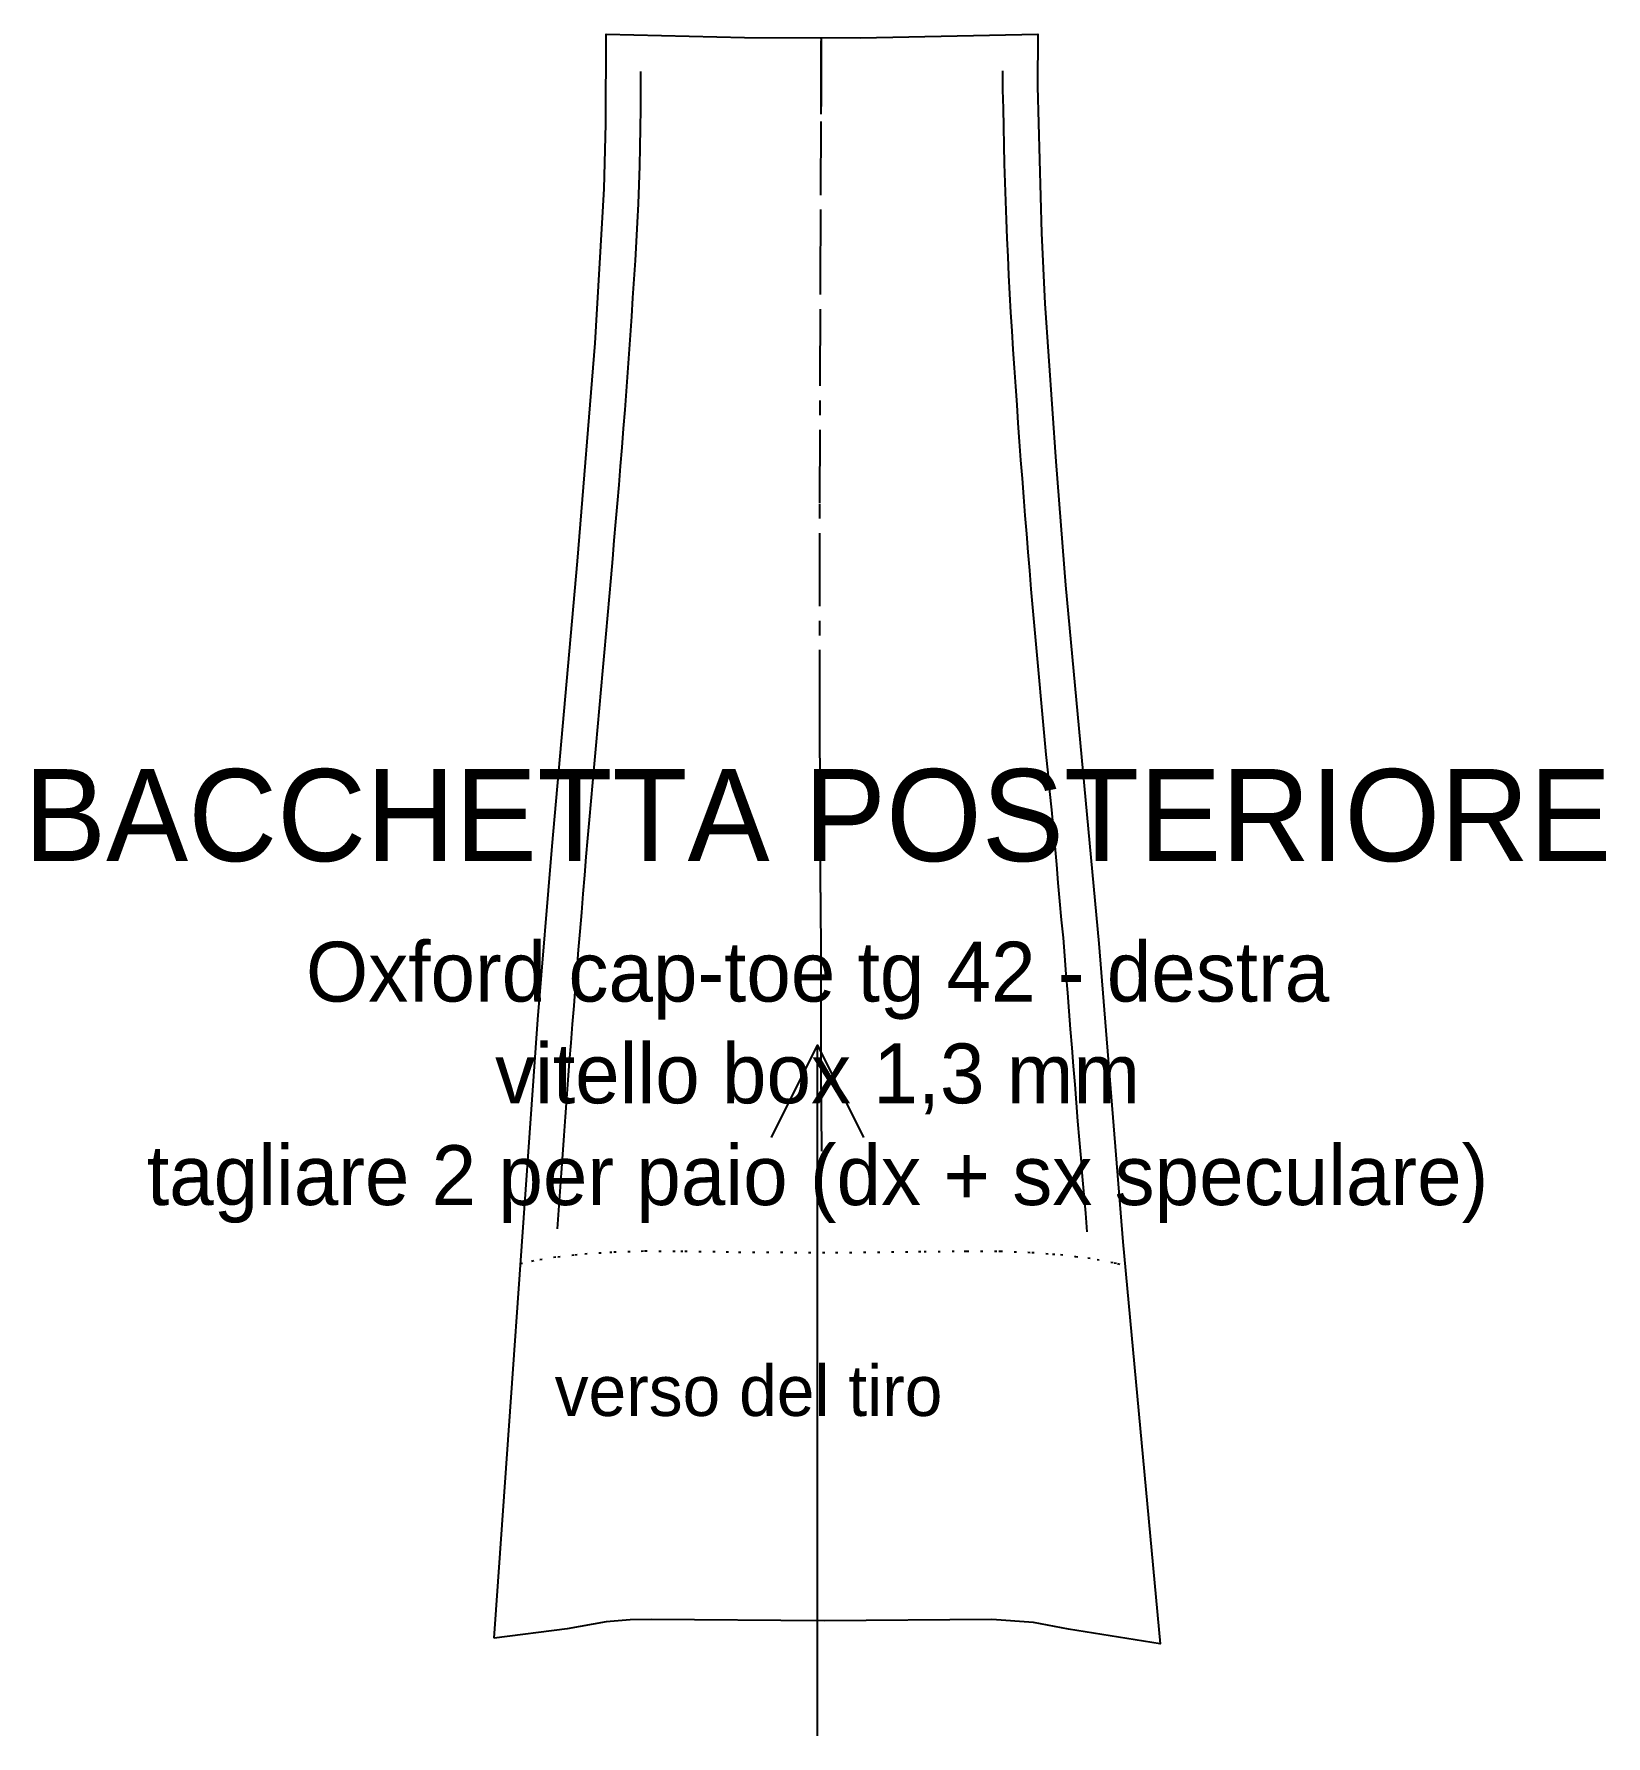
# Model space of a CAD drawing. Header units: millimetres. Extents: x -20 to 48.3, y -4 to 69.9.
import ezdxf
from ezdxf.enums import TextEntityAlignment as Align

# ---------------------------------------------------------------- set-up
doc = ezdxf.new("R2010")
doc.units = ezdxf.units.MM
for name, pattern in [('CENTER', [5.08, 3.175, -0.635, 0.635, -0.635]), ('DASHED', [1.524, 1.27, -0.254]), ('DOT', [0.508, 0, -0.508])]:
    doc.linetypes.add(name, pattern=pattern)
for name, color, linetype in [('ASSE', 6, 'CENTER'), ('CUCITURA', 1, 'DASHED'), ('MONTAGGIO', 5, 'DOT'), ('TACCHE', 7, 'CONTINUOUS'), ('TAGLIO', 7, 'CONTINUOUS'), ('TESTO', 7, 'CONTINUOUS')]:
    doc.layers.add(name, color=color, linetype=linetype)

msp = doc.modelspace()

# ---------------------------------------------------------------- linework, layer by layer
at = {"layer": 'ASSE'}
for points in [[(14.188, 62.942), (14.188, 62.942), (14.198, 66.443), (14.198, 66.443), (14.206, 69.711), (14.206, 69.711), (14.207, 69.765)], [(14.146, 39.99), (14.146, 39.99), (14.146, 39.99), (14.146, 39.99), (14.146, 39.99), (14.144, 49.556), (14.144, 49.556), (14.16, 54.795), (14.16, 54.795), (14.175, 59.116), (14.175, 59.116), (14.188, 62.942)], [(14.176, 32.627), (14.176, 32.627), (14.149, 39.227), (14.146, 39.99), (14.146, 39.99), (14.146, 39.99), (14.146, 39.99), (14.146, 39.99), (14.146, 39.99), (14.146, 39.99), (14.146, 39.99)], [(14.176, 32.627), (14.183, 29.515), (14.183, 29.515), (14.188, 27.083), (14.188, 27.083)], [(14.188, 27.083), (14.194, 24.993), (14.194, 24.993), (14.201, 23.117), (14.201, 23.117), (14.211, 21.389), (14.211, 21.389)]]:
    msp.add_lwpolyline(points, dxfattribs=at)
at = {"layer": 'CUCITURA'}
for points in [[(6.349, 68.291), (6.349, 67.48), (6.349, 66.664), (6.345, 65.834), (6.324, 65.008), (6.304, 64.197), (6.283, 63.375), (6.251, 62.546), (6.21, 61.727), (6.168, 60.907), (6.117, 60.085), (6.062, 59.276), (6.013, 58.468), (5.959, 57.654), (5.905, 56.841), (5.848, 56.026), (5.788, 55.218), (5.732, 54.407), (5.67, 53.592), (5.608, 52.781), (5.543, 51.967), (5.476, 51.154), (5.406, 50.345), (5.338, 49.534), (5.266, 48.725), (5.198, 47.924), (5.135, 47.117), (5.068, 46.302), (4.997, 45.487), (4.923, 44.677), (4.851, 43.869), (4.776, 43.06), (4.704, 42.252), (4.63, 41.445), (4.559, 40.639), (4.486, 39.832), (4.416, 39.022), (4.343, 38.214), (4.272, 37.406), (4.199, 36.591), (4.12, 35.786), (4.052, 34.984), (3.98, 34.181), (3.917, 33.376), (3.849, 32.567), (3.784, 31.755), (3.712, 30.939), (3.64, 30.144), (3.584, 29.344), (3.52, 28.526), (3.453, 27.711), (3.383, 26.912), (3.327, 26.107), (3.26, 25.293), (3.199, 24.489), (3.138, 23.681), (3.077, 22.879), (3.024, 22.07), (2.963, 21.255), (2.905, 20.454), (2.852, 19.641), (2.789, 18.827), (2.733, 18.026)], [(25.76, 17.894), (25.695, 18.7), (25.629, 19.491), (25.557, 20.287), (25.489, 21.088), (25.42, 21.888), (25.354, 22.692), (25.292, 23.493), (25.229, 24.293), (25.169, 25.084), (25.1, 25.881), (25.038, 26.691), (24.981, 27.48), (24.911, 28.267), (24.841, 29.079), (24.785, 29.885), (24.726, 30.661), (24.648, 31.447), (24.575, 32.253), (24.504, 33.055), (24.437, 33.849), (24.363, 34.643), (24.293, 35.437), (24.216, 36.225), (24.135, 37.023), (24.059, 37.823), (23.982, 38.62), (23.905, 39.42), (23.832, 40.221), (23.759, 41.019), (23.686, 41.819), (23.616, 42.617), (23.544, 43.413), (23.472, 44.212), (23.402, 45.009), (23.329, 45.809), (23.262, 46.613), (23.196, 47.414), (23.132, 48.215), (23.068, 49.013), (23.005, 49.813), (22.944, 50.612), (22.881, 51.414), (22.823, 52.218), (22.766, 53.02), (22.712, 53.815), (22.651, 54.616), (22.599, 55.422), (22.546, 56.222), (22.495, 57.024), (22.445, 57.829), (22.4, 58.638), (22.361, 59.443), (22.322, 60.244), (22.284, 61.05), (22.251, 61.853), (22.217, 62.66), (22.192, 63.472), (22.169, 64.279), (22.152, 65.085), (22.135, 65.885), (22.117, 66.685), (22.1, 67.502), (22.1, 68.32)]]:
    msp.add_lwpolyline(points, dxfattribs=at)
at = {"layer": 'MONTAGGIO'}
msp.add_lwpolyline([(1.128, 16.509), (1.624, 16.623), (1.977, 16.69), (2.761, 16.811), (3.506, 16.894), (3.937, 16.94), (5.016, 17.008), (5.191, 17.018), (6.384, 17.052), (6.526, 17.062), (6.547, 17.061), (8.099, 17.049), (8.277, 17.048), (10.072, 17.025), (10.607, 17.013), (14.259, 16.988), (14.824, 16.991), (18.43, 17.03), (18.67, 17.03), (20.414, 17.05), (20.517, 17.053), (21.922, 17.045), (21.974, 17.046), (21.981, 17.048), (23.18, 17.001), (23.355, 16.996), (24.252, 16.927), (24.599, 16.903), (25.251, 16.821), (25.788, 16.76), (26.185, 16.686), (26.934, 16.55), (27.076, 16.516), (27.416, 16.432)], dxfattribs=at)
at = {"layer": 'TACCHE'}
msp.add_lwpolyline([(14.207, 69.765), (14.202, 66.765)], dxfattribs=at)
at = {"layer": 'TAGLIO'}
msp.add_lwpolyline([(0, 0.233), (1.893, 27.107), (2.514, 34.645), (3.624, 47.017), (4.379, 56.491), (4.778, 63.194), (4.849, 66.022), (4.86, 69.914), (10.868, 69.774), (15.912, 69.756), (23.616, 69.92), (23.598, 67.635), (23.775, 61.272), (23.924, 58.219), (24.39, 51.346), (24.819, 45.985), (26.259, 30.417), (27.304, 17.46), (28.925, 0), (24.94, 0.624), (23.43, 0.925), (21.617, 1.046), (14.336, 0.988), (6.82, 1.058), (5.9, 1.032), (4.868, 0.947), (3.164, 0.639), (0, 0.233)], dxfattribs=at)
at = {"layer": 'TESTO'}
for points in [[(12.047, 21.992), (14.047, 25.992), (16.047, 21.992)], [(14.047, -4.008), (14.047, 25.992)]]:
    msp.add_lwpolyline(points, dxfattribs=at)

# ---------------------------------------------------------------- texts
for s, height, p in [('BACCHETTA POSTERIORE', 4, (14.047, 35.992)), ('Oxford cap-toe tg 42 - destra', 2.6, (14.047, 29.192)), ('vitello box 1,3 mm', 2.6, (14.047, 24.772)), ('tagliare 2 per paio (dx + sx speculare)', 2.6, (14.047, 20.352)), ('verso del tiro', 2.2, (11.047, 10.992))]:
    msp.add_text(s, height=height, dxfattribs=at).set_placement(p, align=Align.MIDDLE_CENTER)

doc.saveas('drawing.dxf')
